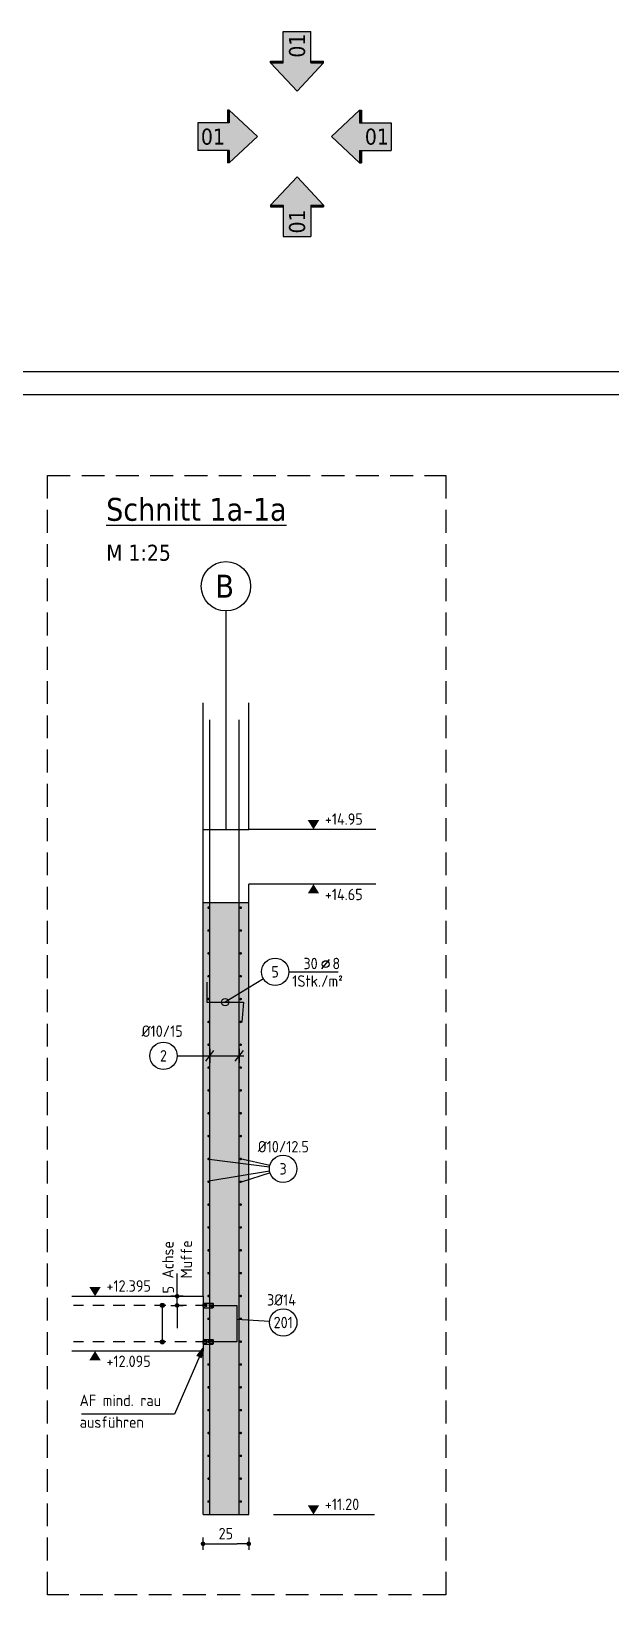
# Model space of a CAD drawing. Extents: x 0 to 74.3, y 0 to 33.4.
# Drawn here: x 22.29 to 28.63, y 16.31 to 33.43 of the extents above; entities that cross this region are included whole.
import ezdxf
from ezdxf.enums import TextEntityAlignment as Align

# ---------------------------------------------------------------- set-up
doc = ezdxf.new("R2010")
doc.units = 0
doc.header["$LTSCALE"] = 0.5
for name, pattern in [('AUSGEZOGEN', [1000.01, 1000, 0.01]), ('DOT', [0.175, 0.05, -0.125]), ('HIDDEN', [0.375, 0.25, -0.125]), ('STRICHLINIE', [0.75, 0.5, -0.25])]:
    doc.linetypes.add(name, pattern=pattern)
for name, color, linetype in [('ACHSEN', 7, 'Continuous'), ('AFU', 7, 'Continuous'), ('BETON', 7, 'Continuous'), ('DETAIL', 7, 'Continuous'), ('grau_hell', 7, 'Continuous'), ('grau_mittel', 7, 'Continuous'), ('HILFE', 7, 'Continuous'), ('index', 7, 'Continuous'), ('koten', 7, 'Continuous'), ('LENTON', 7, 'Continuous'), ('MASSE', 7, 'Continuous'), ('OBJEKT', 7, 'Continuous'), ('RAHMEN', 7, 'Continuous'), ('RND', 7, 'Continuous'), ('RND-1', 7, 'Continuous'), ('SFP_Achsen', 7, 'Continuous'), ('TEXT', 7, 'Continuous')]:
    doc.layers.add(name, color=color, linetype=linetype)
doc.layers.add('NOPLOT', color=7, linetype='Continuous', plot=False)
doc.styles.add('helv', font='tahoma.ttf')
doc.styles.add('txt', font='isocp.shx')
doc.linetypes.add('AFU_50K', pattern='A,0.15,["/",Standard,S=0.2,R=0,X=-0.01,Y=-0.1],0.07,["/",Standard,S=0.2,R=0,X=-0.01,Y=-0.1],0.15', length=0.37)
doc.dimstyles.new('DOT_I', dxfattribs={"dimscale": 0.5, "dimtxt": 0.25, "dimasz": 0.25, "dimexe": 0.1, "dimexo": 0.3, "dimgap": 0.1, "dimtad": 1, "dimdec": 3, "dimzin": 3, "dimtxsty": 'txt', "dimblk": 'DOT', "dimblk1": 'DOT', "dimblk2": 'DOT', "dimsah": 1, "dimcen": 0.1, "dimse1": 1, "dimse2": 1, "dimazin": 0, "dimtfac": 1, "dimtdec": 4, "dimtix": 1, "dimtmove": 2, "dimatfit": 3, "dimfxl": 0, "dimtvp": 1, "dimtolj": 1, "dimtzin": 0, "dimarcsym": 0})

# ---------------------------------------------------------------- blocks, each defined once
blk = doc.blocks.new('okrd_u')
at = {"layer": 'koten', "color": 7, "linetype": 'Continuous'}
blk.add_solid([(-0.125, -0.202), (0.125, -0.202), (0, 0)], dxfattribs=at)
at = {"layer": 'koten', "style": 'txt'}
blk.add_attdef('OKRD', (0.25, -0.35), '', height=0.25, dxfattribs=at)
blk = doc.blocks.new('okrd_o')
at = {"layer": 'koten', "color": 7, "linetype": 'Continuous'}
blk.add_solid([(-0.125, 0.202), (0.125, 0.202), (0, 0)], dxfattribs=at)
at = {"layer": 'koten', "style": 'txt'}
blk.add_attdef('OKRD', (0.25, 0.1), '', height=0.25, dxfattribs=at)
blk = doc.blocks.new('DOT')
at = {"layer": 'MASSE', "color": 7, "linetype": 'Continuous'}
for p, q in [((0, 0), (-1, 0)), ((0, 0.54), (0, -0.54))]:
    blk.add_line(p, q, dxfattribs=at)
at = {"layer": 'MASSE', "color": 7, "linetype": 'Continuous', "const_width": 0.2}
blk.add_lwpolyline([(-0.1, 0, 1), (0.1, 0, 1)], format="xyb", close=True, dxfattribs=at)
blk = doc.blocks.new('*D16')
at = {"layer": 'Defpoints', "color": 0, "linetype": 'AUSGEZOGEN', "transparency": 16777216}
for p in [(24.172, 16.872), (24.672, 16.872), (24.672, 16.872)]:
    blk.add_point(p, dxfattribs=at)
at = {"layer": 'MASSE', "color": 0, "linetype": 'AUSGEZOGEN', "lineweight": -2, "transparency": 16777216}
blk.add_line((24.297, 16.872), (24.547, 16.872), dxfattribs=at)
at = {"layer": 'MASSE', "color": 0, "linetype": 'AUSGEZOGEN', "lineweight": -2, "transparency": 16777216, "xscale": 0.125, "yscale": 0.125, "zscale": 0.125, "rotation": 180}
blk.add_blockref('DOT', (24.172, 16.872), dxfattribs=at)
at = {"layer": 'MASSE', "color": 0, "linetype": 'AUSGEZOGEN', "lineweight": -2, "transparency": 16777216, "xscale": 0.125, "yscale": 0.125, "zscale": 0.125}
blk.add_blockref('DOT', (24.672, 16.872), dxfattribs=at)
at = {"layer": 'MASSE', "color": 0, "linetype": 'AUSGEZOGEN', "transparency": 16777216, "insert": (24.422, 16.984), "char_height": 0.125, "attachment_point": 5, "style": 'txt'}
blk.add_mtext('\\A1;25', dxfattribs=at)
blk = doc.blocks.new('RND_LEI')
at = {"layer": 'RND', "color": 7, "linetype": 'Continuous'}
blk.add_line((1.022, 0.066), (1.19, 0.27), dxfattribs=at)
for centre, radius in [((0, 0), 0.3), ((1.106, 0.168), 0.075)]:
    blk.add_circle(centre, radius, dxfattribs=at)
at = {"layer": 'RND', "color": 7, "linetype": 'Continuous', "style": 'txt'}
blk.add_attdef('POSL', text='', height=0.25, dxfattribs=at).set_placement((0, 0), align=Align.MIDDLE)
blk.add_attdef('ANZ', text='', height=0.25, dxfattribs=at).set_placement((0.931, 0.057), align=Align.RIGHT)
for tag, p in [('DUM', (1.253, 0.057)), ('ABSTD', (1.674, 0.057)), ('POSTXT', (0.374, -0.327))]:
    blk.add_attdef(tag, p, '', height=0.25, dxfattribs=at)
blk = doc.blocks.new('RND_HIN')
at = {"layer": 'RND', "color": 7, "linetype": 'Continuous'}
blk.add_circle((0, 0), 0.3, dxfattribs=at)
at = {"layer": 'RND', "color": 7, "linetype": 'Continuous', "style": 'txt'}
blk.add_attdef('POSI', text='', height=0.25, dxfattribs=at).set_placement((0, 0), align=Align.MIDDLE)
blk = doc.blocks.new('lei_gre')
at = {"layer": 'RND', "color": 7, "linetype": 'Continuous'}
for p, q in [((-0.09, -0.12), (0.09, 0.12)), ((0, 0.15), (0, -0.15))]:
    blk.add_line(p, q, dxfattribs=at)
blk = doc.blocks.new('*D18')
at = {"layer": 'Defpoints', "color": 0, "linetype": 'AUSGEZOGEN', "transparency": 16777216}
for p in [(23.889, 19.582), (23.889, 19.582), (23.889, 19.482)]:
    blk.add_point(p, dxfattribs=at)
at = {"layer": 'MASSE', "color": 0, "linetype": 'AUSGEZOGEN', "lineweight": -2, "transparency": 16777216}
for p, q in [((23.889, 19.707), (23.889, 19.832)), ((23.889, 19.482), (23.889, 19.582)), ((23.889, 19.357), (23.889, 19.232))]:
    blk.add_line(p, q, dxfattribs=at)
at = {"layer": 'MASSE', "color": 0, "linetype": 'AUSGEZOGEN', "lineweight": -2, "transparency": 16777216, "xscale": 0.125, "yscale": 0.125, "zscale": 0.125}
for p, rotation in [((23.889, 19.582), 270), ((23.889, 19.482), 90)]:
    blk.add_blockref('DOT', p, dxfattribs=dict(at, rotation=rotation))
at = {"layer": 'MASSE', "color": 0, "linetype": 'AUSGEZOGEN', "transparency": 16777216, "insert": (23.793, 19.653), "char_height": 0.125, "attachment_point": 5, "rotation": 90, "style": 'txt'}
blk.add_mtext('\\A1;5', dxfattribs=at)
blk = doc.blocks.new('A1-35-0')
at = {"layer": 'RAHMEN'}
blk.add_line((118.9, 59.4), (0, 59.4), dxfattribs=at)
at = {"layer": 'RAHMEN', "color": 5}
blk.add_line((118.4, 58.9), (2, 58.9), dxfattribs=at)
blk = doc.blocks.new('Pfeillinie')
at = {"layer": 'TEXT', "linetype": 'Continuous'}
blk.add_hatch(color=7, dxfattribs=at).paths.add_polyline_path([(0, 0), (-0.8, 0.2), (-0.8, 0), (-0.8, -0.2)])
at = {"layer": 'TEXT', "color": 7, "linetype": 'Continuous'}
for p, q in [((-0.8, 0), (-0.8, 0.2)), ((-0.8, 0.2), (0, 0)), ((-0.8, 0), (-0.8, -0.2)), ((-0.8, -0.2), (0, 0))]:
    blk.add_line(p, q, dxfattribs=at)
blk = doc.blocks.new('hin_ind5')
at = {"layer": 'grau_hell', "linetype": 'AUSGEZOGEN'}
h = blk.add_hatch(color=9, dxfattribs=at)
h.dxf.hatch_style = 2
h.paths.add_polyline_path([(0, 0), (0.619, -0.577), (0.619, -0.3), (1.306, -0.3), (1.306, 0.3), (0.619, 0.3), (0.619, 0.577)])
h.paths.add_polyline_path([(0.34, -0.274), (1.311, -0.274), (1.311, 0.274), (0.34, 0.274)], flags=9)
at = {"layer": 'OBJEKT', "linetype": 'AUSGEZOGEN'}
for points in [[(0.619, 0.3), (0.66, 0.3), (0.66, 0.577), (0.619, 0.577)], [(0.619, -0.577), (0.66, -0.577), (0.66, -0.3), (0.619, -0.3)]]:
    blk.add_hatch(color=1, dxfattribs=at).paths.add_polyline_path(points)
at = {"layer": 'OBJEKT', "color": 1, "linetype": 'AUSGEZOGEN'}
for p, q in [((0, 0), (0.619, 0.577)), ((0.619, 0.577), (0.619, 0.3)), ((0.619, 0.577), (0.66, 0.577)), ((0.66, 0.577), (0.66, 0.3)), ((0, 0), (0.619, -0.577)), ((0.619, 0.3), (1.306, 0.3)), ((1.306, 0.3), (1.306, -0.3)), ((0.619, -0.3), (0.619, -0.577)), ((0.619, -0.3), (1.306, -0.3)), ((0.66, -0.3), (0.66, -0.577))]:
    blk.add_line(p, q, dxfattribs=at)
at = {"layer": 'OBJEKT', "color": 7, "linetype": 'AUSGEZOGEN'}
blk.add_line((0.619, -0.577), (0.66, -0.577), dxfattribs=at)
at = {"layer": 'index', "color": 1, "linetype": 'Continuous', "style": 'helv'}
blk.add_attdef('INDEX', text='', height=0.35, rotation=360, dxfattribs=at).set_placement((1.259, 0), align=Align.MIDDLE_RIGHT)

msp = doc.modelspace()

# ---------------------------------------------------------------- hatches: boundary and pattern name
at = {"layer": 'grau_mittel'}
msp.add_hatch(color=61, dxfattribs=at).paths.add_polyline_path([(24.6725, 23.8921), (24.1725, 23.8921), (24.1725, 20.7421), (24.1725, 20.1421), (24.1725, 17.1921), (24.6725, 17.1921)])

# ---------------------------------------------------------------- linework, layer by layer
at = {"layer": 'ACHSEN', "color": 140, "linetype": 'AUSGEZOGEN'}
msp.add_line((24.4225, 27.083), (24.4225, 24.6884), dxfattribs=at)
at = {"layer": 'AFU', "color": 8, "linetype": 'AFU_50K'}
for p, q in [((24.1725, 24.6921), (24.6725, 24.6921)), ((24.1725, 23.8921), (24.6725, 23.8921)), ((24.1725, 19.5821), (24.1725, 18.9821)), ((24.1725, 17.1921), (24.6725, 17.1921))]:
    msp.add_line(p, q, dxfattribs=at)
at = {"layer": 'BETON', "color": 6, "linetype": 'AUSGEZOGEN'}
for p, q in [((24.1725, 19.5821), (24.1725, 26.0788)), ((24.6725, 24.6921), (24.6725, 26.0788)), ((26.0618, 24.6921), (24.6725, 24.6921)), ((26.0618, 24.0921), (24.6725, 24.0921)), ((24.6725, 17.1921), (24.6725, 24.0921)), ((22.7383, 19.5821), (24.1725, 19.5821)), ((24.1725, 18.9821), (22.7383, 18.9821)), ((24.1725, 17.1921), (24.1725, 18.9821))]:
    msp.add_line(p, q, dxfattribs=at)
at = {"layer": 'DETAIL', "color": 102, "linetype": 'STRICHLINIE'}
msp.add_lwpolyline([(22.4698, 16.3148), (22.4698, 28.5647), (26.8276, 28.5647), (26.8276, 16.3148)], close=True, dxfattribs=at)
at = {"layer": 'HILFE', "color": 102, "linetype": 'AUSGEZOGEN'}
msp.add_line((24.9446, 17.1921), (26.0463, 17.1921), dxfattribs=at)
at = {"layer": 'LENTON', "color": 102}
for p, q in [((24.1725, 19.5075), (24.1746, 19.5075)), ((24.1725, 19.5075), (24.1725, 19.4948)), ((24.1744, 19.4964), (24.1725, 19.4988)), ((24.1725, 19.4948), (24.1725, 19.4694)), ((24.1725, 19.4694), (24.1725, 19.4567)), ((24.1725, 19.4654), (24.1744, 19.4678)), ((24.1725, 19.4567), (24.1746, 19.4567)), ((24.1744, 19.4964), (24.1744, 19.4678)), ((24.2152, 19.4922), (24.1744, 19.4964)), ((24.1744, 19.4678), (24.1744, 19.4964)), ((24.1744, 19.4678), (24.2152, 19.4721)), ((24.1762, 19.5044), (24.1746, 19.5075)), ((24.1746, 19.4567), (24.1762, 19.4598)), ((24.1792, 19.5075), (24.1776, 19.5044)), ((24.1776, 19.4598), (24.1792, 19.4567)), ((24.1792, 19.5075), (24.2801, 19.5075)), ((24.1792, 19.4567), (24.2801, 19.4567)), ((24.2152, 19.4721), (24.2152, 19.4922)), ((24.2816, 19.4964), (24.2408, 19.4922)), ((24.2408, 19.4922), (24.2408, 19.4721)), ((24.2408, 19.4721), (24.2816, 19.4678)), ((24.2835, 19.5041), (24.2801, 19.5075)), ((24.2801, 19.4567), (24.2835, 19.4601)), ((24.2835, 19.4988), (24.2816, 19.4964)), ((24.2816, 19.4678), (24.2816, 19.4964)), ((24.2816, 19.4964), (24.2816, 19.4678)), ((24.2816, 19.4678), (24.2835, 19.4654)), ((24.2835, 19.5041), (24.2835, 19.5012)), ((24.2835, 19.5012), (24.2835, 19.4821)), ((24.2835, 19.4821), (24.2835, 19.4631)), ((24.2835, 19.4631), (24.2835, 19.4601)), ((24.1725, 19.1075), (24.1746, 19.1075)), ((24.1725, 19.1075), (24.1725, 19.0948)), ((24.1744, 19.0964), (24.1725, 19.0988)), ((24.1725, 19.0948), (24.1725, 19.0694)), ((24.1725, 19.0694), (24.1725, 19.0567)), ((24.1725, 19.0654), (24.1744, 19.0678)), ((24.1725, 19.0567), (24.1746, 19.0567)), ((24.1744, 19.0964), (24.1744, 19.0678)), ((24.2152, 19.0922), (24.1744, 19.0964)), ((24.1744, 19.0678), (24.1744, 19.0964)), ((24.1744, 19.0678), (24.2152, 19.0721)), ((24.1762, 19.1044), (24.1746, 19.1075)), ((24.1746, 19.0567), (24.1762, 19.0598)), ((24.1792, 19.1075), (24.1776, 19.1044)), ((24.1776, 19.0598), (24.1792, 19.0567)), ((24.1792, 19.1075), (24.2801, 19.1075)), ((24.1792, 19.0567), (24.2801, 19.0567)), ((24.2152, 19.0721), (24.2152, 19.0922)), ((24.2816, 19.0964), (24.2408, 19.0922)), ((24.2408, 19.0922), (24.2408, 19.0721)), ((24.2408, 19.0721), (24.2816, 19.0678)), ((24.2835, 19.1041), (24.2801, 19.1075)), ((24.2801, 19.0567), (24.2835, 19.0601)), ((24.2835, 19.0988), (24.2816, 19.0964)), ((24.2816, 19.0678), (24.2816, 19.0964)), ((24.2816, 19.0964), (24.2816, 19.0678)), ((24.2816, 19.0678), (24.2835, 19.0654)), ((24.2835, 19.1041), (24.2835, 19.1012)), ((24.2835, 19.1012), (24.2835, 19.0821)), ((24.2835, 19.0821), (24.2835, 19.0631)), ((24.2835, 19.0631), (24.2835, 19.0601))]:
    msp.add_line(p, q, dxfattribs=at)
for centre, start, end in [((24.1769, 19.5048), 207.50004, 332.49996), ((24.1769, 19.4594), 27.50006, 152.49994), ((24.1769, 19.1048), 207.50004, 332.49996), ((24.1769, 19.0594), 27.50006, 152.49994)]:
    msp.add_arc(centre, 0.00082, start, end, dxfattribs=at)
at = {"layer": 'NOPLOT', "color": 191, "linetype": 'Continuous'}
msp.add_line((23.7276, 19.0821), (23.7276, 19.4821), dxfattribs=at)
for centre, radius in [((23.7276, 19.4821), 0.022), ((23.7276, 19.4821), 0.014), ((23.7276, 19.0821), 0.022), ((23.7276, 19.0821), 0.014)]:
    msp.add_circle(centre, radius, dxfattribs=at)
at = {"layer": 'RND', "color": 7, "linetype": 'AUSGEZOGEN'}
msp.add_line((25.1109, 23.133), (25.6509, 23.133), dxfattribs=at)
at = {"layer": 'RND', "color": 102, "linetype": 'AUSGEZOGEN'}
for p, q in [((24.8327, 23.055), (24.4149, 22.8007)), ((23.8893, 22.2135), (24.6192, 22.2135)), ((24.899, 20.9954), (24.2408, 21.0776)), ((24.9018, 21.0113), (24.5787, 21.0877)), ((24.8999, 20.952), (24.2358, 20.8407)), ((24.9049, 20.9312), (24.5888, 20.8306)), ((24.9, 19.3045), (24.5408, 19.3282))]:
    msp.add_line(p, q, dxfattribs=at)
at = {"layer": 'RND', "color": 1, "linetype": 'AUSGEZOGEN'}
for points in [[(24.2465, 17.1921), (24.2465, 25.8921)], [(24.5685, 17.1921), (24.5685, 25.8921)], [(24.2408, 19.4821), (24.5408, 19.4821), (24.5408, 19.0821), (24.2408, 19.0821)]]:
    msp.add_lwpolyline(points, dxfattribs=at)
at = {"layer": 'RND', "color": 7, "linetype": 'AUSGEZOGEN', "const_width": 0.014}
for points in [[(24.2398, 23.8349, -1), (24.2258, 23.8349, -1)], [(24.5919, 23.8349, -1), (24.5779, 23.8349, -1)], [(24.2398, 23.5849, -1), (24.2258, 23.5849, -1)], [(24.5919, 23.5849, -1), (24.5779, 23.5849, -1)], [(24.2398, 23.3349, -1), (24.2258, 23.3349, -1)], [(24.5919, 23.3349, -1), (24.5779, 23.3349, -1)], [(24.2398, 23.0849, -1), (24.2258, 23.0849, -1)], [(24.5919, 23.0849, -1), (24.5779, 23.0849, -1)], [(24.2398, 22.8349, -1), (24.2258, 22.8349, -1)], [(24.5919, 22.8349, -1), (24.5779, 22.8349, -1)], [(24.2398, 22.5849, -1), (24.2258, 22.5849, -1)], [(24.5919, 22.5849, -1), (24.5779, 22.5849, -1)], [(24.2398, 22.3349, -1), (24.2258, 22.3349, -1)], [(24.5919, 22.3349, -1), (24.5779, 22.3349, -1)], [(24.2398, 22.0849, -1), (24.2258, 22.0849, -1)], [(24.5919, 22.0849, -1), (24.5779, 22.0849, -1)], [(24.2398, 21.8349, -1), (24.2258, 21.8349, -1)], [(24.5919, 21.8349, -1), (24.5779, 21.8349, -1)], [(24.2398, 21.5849, -1), (24.2258, 21.5849, -1)], [(24.5919, 21.5849, -1), (24.5779, 21.5849, -1)], [(24.2398, 21.3349, -1), (24.2258, 21.3349, -1)], [(24.5919, 21.3349, -1), (24.5779, 21.3349, -1)], [(24.2398, 21.0849, -1), (24.2258, 21.0849, -1)], [(24.5919, 21.0849, -1), (24.5779, 21.0849, -1)], [(24.2398, 20.8349, -1), (24.2258, 20.8349, -1)], [(24.5919, 20.8349, -1), (24.5779, 20.8349, -1)], [(24.2398, 20.5849, -1), (24.2258, 20.5849, -1)], [(24.5919, 20.5849, -1), (24.5779, 20.5849, -1)], [(24.2398, 20.3349, -1), (24.2258, 20.3349, -1)], [(24.5919, 20.3349, -1), (24.5779, 20.3349, -1)], [(24.2398, 20.0849, -1), (24.2258, 20.0849, -1)], [(24.5919, 20.0849, -1), (24.5779, 20.0849, -1)], [(24.2398, 19.8349, -1), (24.2258, 19.8349, -1)], [(24.5919, 19.8349, -1), (24.5779, 19.8349, -1)], [(24.2398, 19.5849, -1), (24.2258, 19.5849, -1)], [(24.5919, 19.5849, -1), (24.5779, 19.5849, -1)], [(24.2398, 19.3349, -1), (24.2258, 19.3349, -1)], [(24.5919, 19.3349, -1), (24.5779, 19.3349, -1)], [(24.2398, 19.0849, -1), (24.2258, 19.0849, -1)], [(24.5919, 19.0849, -1), (24.5779, 19.0849, -1)], [(24.2398, 18.8349, -1), (24.2258, 18.8349, -1)], [(24.5919, 18.8349, -1), (24.5779, 18.8349, -1)], [(24.2398, 18.5849, -1), (24.2258, 18.5849, -1)], [(24.5919, 18.5849, -1), (24.5779, 18.5849, -1)], [(24.2398, 18.3349, -1), (24.2258, 18.3349, -1)], [(24.5919, 18.3349, -1), (24.5779, 18.3349, -1)], [(24.2398, 18.0849, -1), (24.2258, 18.0849, -1)], [(24.5919, 18.0849, -1), (24.5779, 18.0849, -1)], [(24.2398, 17.8349, -1), (24.2258, 17.8349, -1)], [(24.5919, 17.8349, -1), (24.5779, 17.8349, -1)], [(24.2398, 17.5849, -1), (24.2258, 17.5849, -1)], [(24.5919, 17.5849, -1), (24.5779, 17.5849, -1)], [(24.2398, 17.3349, -1), (24.2258, 17.3349, -1)], [(24.5919, 17.3349, -1), (24.5779, 17.3349, -1)]]:
    msp.add_lwpolyline(points, format="xyb", close=True, dxfattribs=at)
at = {"layer": 'RND', "color": 1, "linetype": 'HIDDEN'}
for points in [[(24.2152, 19.4821), (22.7536, 19.4821)], [(24.2152, 19.0821), (22.7536, 19.0821)]]:
    msp.add_lwpolyline(points, dxfattribs=at)
at = {"layer": 'RND', "color": 102, "linetype": 'AUSGEZOGEN'}
msp.add_lwpolyline([(24.1725, 19.0126), (23.8591, 18.2914), (22.842, 18.2914)], dxfattribs=at)
at = {"layer": 'RND', "color": 7, "linetype": 'AUSGEZOGEN'}
msp.add_circle((24.4149, 22.8007), 0.04, dxfattribs=at)
at = {"layer": 'RND-1', "color": 1, "linetype": 'AUSGEZOGEN'}
msp.add_lwpolyline([(24.2149, 23.0207), (24.2149, 22.8007), (24.6149, 22.8007), (24.5957, 22.5815)], dxfattribs=at)
at = {"layer": 'SFP_Achsen', "color": 7, "linetype": 'AUSGEZOGEN'}
msp.add_circle((24.4225, 27.3535), 0.2705, dxfattribs=at)

# ---------------------------------------------------------------- block references
at = {"layer": 'koten', "color": 7, "linetype": 'AUSGEZOGEN'}
ref = msp.add_blockref('okrd_o', (25.3805, 24.6921), dxfattribs=dict(at, xscale=0.5, yscale=0.5, zscale=0.5))
ref.add_attrib('OKRD', '+14.95', (25.5055, 24.7421), dxfattribs={"layer": '0', "color": 0, "linetype": 'ByBlock', "height": 0.125, "style": 'txt'})
at = {"layer": 'koten', "color": 7, "linetype": 'DOT'}
ref = msp.add_blockref('okrd_u', (25.3805, 24.0921), dxfattribs=dict(at, xscale=0.5, yscale=0.5, zscale=0.5))
ref.add_attrib('OKRD', '+14.65', (25.5055, 23.9171), dxfattribs={"layer": '0', "color": 0, "linetype": 'ByBlock', "height": 0.125, "style": 'txt'})
at = {"layer": 'koten', "color": 7, "linetype": 'AUSGEZOGEN', "xscale": 0.5, "yscale": 0.5, "zscale": 0.5}
for name, p, values in [('okrd_o', (22.9907, 19.5821), {'OKRD': '+12.395'}), ('okrd_u', (22.9907, 18.9821), {'OKRD': '+12.095'}), ('okrd_o', (25.3805, 17.1921), {'OKRD': '+11.20'})]:
    msp.add_blockref(name, p, dxfattribs=at).add_auto_attribs(values)
at = {"layer": 'RAHMEN', "color": 7, "linetype": 'AUSGEZOGEN', "xscale": 0.5, "yscale": 0.5, "zscale": 0.5}
msp.add_blockref('A1-35-0', (0, 0), dxfattribs=at)
at = {"layer": 'RND', "color": 7, "linetype": 'AUSGEZOGEN', "xscale": 0.5, "yscale": 0.5, "zscale": 0.5, "rotation": 90}
msp.add_blockref('hin_ind5', (25.2004, 32.7727), dxfattribs=at).add_auto_attribs({'INDEX': '01'})
at = {"layer": 'RND', "color": 7, "linetype": 'AUSGEZOGEN'}
ref = msp.add_blockref('hin_ind5', (24.7691, 32.2748), dxfattribs=dict(at, xscale=-0.5, yscale=0.5, zscale=0.5))
ref.add_attrib('INDEX', '01', dxfattribs={"layer": 'index', "color": 1, "linetype": 'Continuous', "height": 0.175, "style": 'helv'}).set_placement((24.4119, 32.2748), align=Align.MIDDLE_RIGHT)
at = {"layer": 'RND', "color": 7, "linetype": 'AUSGEZOGEN', "xscale": 0.5, "yscale": 0.5, "zscale": 0.5}
for name, p, values in [('hin_ind5', (25.5759, 32.2748), {'INDEX': '01'}), ('RND_LEI', (24.9609, 23.133), {'POSL': '5', 'DUM': '8', 'ANZ': '30', 'POSTXT': '1Stk./m²'}), ('RND_HIN', (23.7393, 22.2135), {'POSI': '2'}), ('RND_HIN', (25.0478, 20.9768), {'POSI': '3'}), ('RND_HIN', (25.0497, 19.2946), {'POSI': '201'})]:
    msp.add_blockref(name, p, dxfattribs=at).add_auto_attribs(values)
at = {"layer": 'RND', "color": 7, "linetype": 'AUSGEZOGEN'}
ref = msp.add_blockref('hin_ind5', (25.2004, 31.8349), dxfattribs=dict(at, xscale=-0.5, yscale=0.5, zscale=0.5, rotation=90))
ref.add_attrib('INDEX', '01', dxfattribs={"layer": 'index', "color": 1, "linetype": 'Continuous', "height": 0.175, "rotation": 90, "style": 'helv'}).set_placement((25.2004, 31.4777), align=Align.MIDDLE_RIGHT)
at = {"layer": 'RND', "color": 7, "linetype": 'AUSGEZOGEN', "xscale": 0.5, "yscale": 0.5, "zscale": 0.5}
for p in [(24.2465, 22.2135), (24.5685, 22.2135)]:
    msp.add_blockref('lei_gre', p, dxfattribs=at)
at = {"layer": 'RND', "color": 102, "linetype": 'AUSGEZOGEN', "xscale": 0.125, "yscale": 0.125, "zscale": 0.125, "rotation": 66.51435802616585}
msp.add_blockref('Pfeillinie', (24.1725, 19.0126), dxfattribs=at)

# ---------------------------------------------------------------- texts
at = {"layer": 'SFP_Achsen', "color": 6, "linetype": 'AUSGEZOGEN', "style": 'helv'}
msp.add_text('B', height=0.25, dxfattribs=at).set_placement((24.3084, 27.2291))
at = {"layer": 'TEXT', "color": 6, "linetype": 'AUSGEZOGEN', "style": 'helv'}
msp.add_text('%%uSchnitt 1a-1a', height=0.25, dxfattribs=at).set_placement((23.1128, 28.0703))
at = {"layer": 'TEXT', "color": 1, "linetype": 'AUSGEZOGEN', "style": 'helv'}
msp.add_text('M 1:25', height=0.175, dxfattribs=at).set_placement((23.1128, 27.6328))
at = {"layer": 'TEXT', "color": 7, "linetype": 'AUSGEZOGEN', "style": 'txt'}
for s, p in [('%%C10/15', (23.5009, 22.4208)), ('%%C10/12.5', (24.7713, 21.1566)), ('3%%C14', (24.8721, 19.4796)), ('AF mind. rau', (22.8224, 18.3795)), ('ausführen', (22.8224, 18.142))]:
    msp.add_text(s, height=0.125, dxfattribs=at).set_placement(p)
for s, p in [('Achse', (23.8498, 19.7774)), ('Muffe', (24.0514, 19.7774))]:
    msp.add_text(s, height=0.125, rotation=90, dxfattribs=at).set_placement(p)

# ---------------------------------------------------------------- dimensions: what is measured, and where the dimension line sits
at = {"layer": 'MASSE', "color": 7, "linetype": 'AUSGEZOGEN'}
dim = msp.add_linear_dim(base=(23.8887, 19.5821), p1=(23.8887, 19.4821), p2=(23.8887, 19.5821), angle=90, dimstyle='DOT_I', override={"dimdec": 0, "dimlfac": 50}, dxfattribs=at)
dim.commit()
dim.dimension.update_dxf_attribs({"geometry": '*D18', "text_midpoint": (23.7932, 19.6527), "dimtype": 160})
dim = msp.add_linear_dim(base=(24.6725, 16.872), p1=(24.1725, 16.872), p2=(24.6725, 16.872), dimstyle='DOT_I', override={"dimdec": 0, "dimlfac": 50}, dxfattribs=at)
dim.commit()
dim.dimension.update_dxf_attribs({"geometry": '*D16', "text_midpoint": (24.4225, 16.9845)})

doc.saveas('drawing.dxf')
